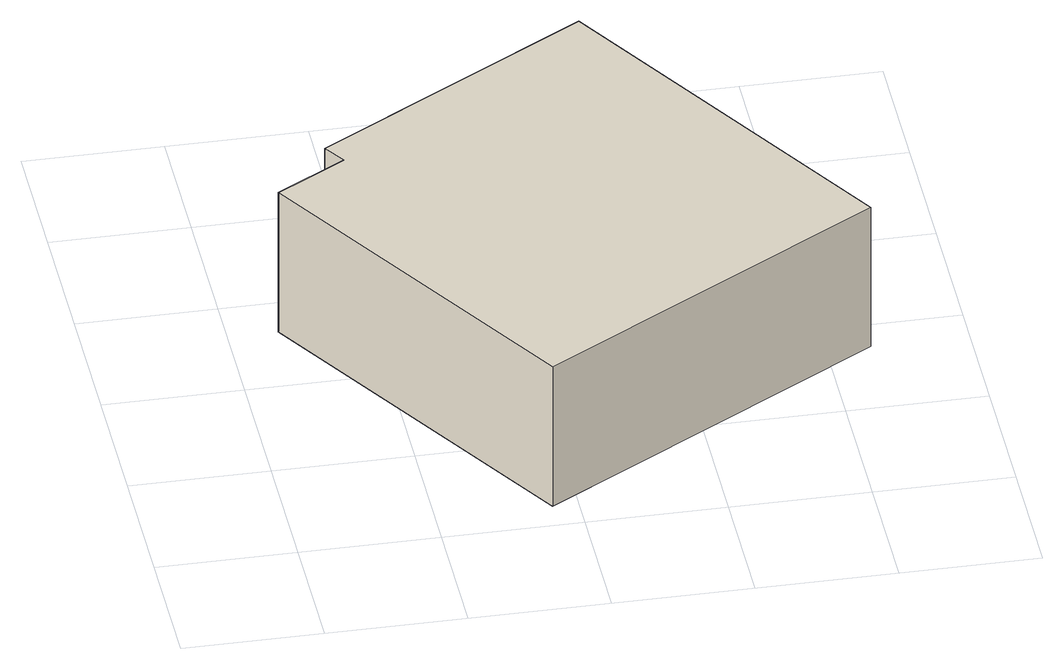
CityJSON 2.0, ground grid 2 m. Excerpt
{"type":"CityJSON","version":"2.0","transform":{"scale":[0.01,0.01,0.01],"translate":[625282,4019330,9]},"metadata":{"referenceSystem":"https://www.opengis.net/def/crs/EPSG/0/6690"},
"CityObjects":{
"building1":{"type":"Building","attributes":{"class":"3001","usage":"451","measuredHeight":3.1,"BuildingDetailAttribute.orgUsage":"20","BuildingDetailAttribute.surveyYear":2017,"BuildingRiverFloodingRiskAttribute.description":"2","BuildingRiverFloodingRiskAttribute.rank":"2","BuildingRiverFloodingRiskAttribute.depth":0.52,"BuildingRiverFloodingRiskAttribute.adminType":"2","BuildingRiverFloodingRiskAttribute.scale":"1","BuildingIDAttribute.prefecture":"17","BuildingIDAttribute.city":"17206"},"geometry":[{"type":"Solid","lod":"1","boundaries":[[[[0,1,2,3,4,5]],[[4,6,7,5]],[[3,8,6,4]],[[2,9,8,3]],[[1,10,9,2]],[[0,11,10,1]],[[5,7,11,0]],[[6,8,9,10,11,7]]]]}]}
},
"vertices":[
[153,624,94],[551,864,94],[862,347,94],[363,46,94],[71,530,94],[173,591,94],[71,530,325],[173,591,325],[363,46,325],[862,347,325],[551,864,325],[153,624,325]
]}
